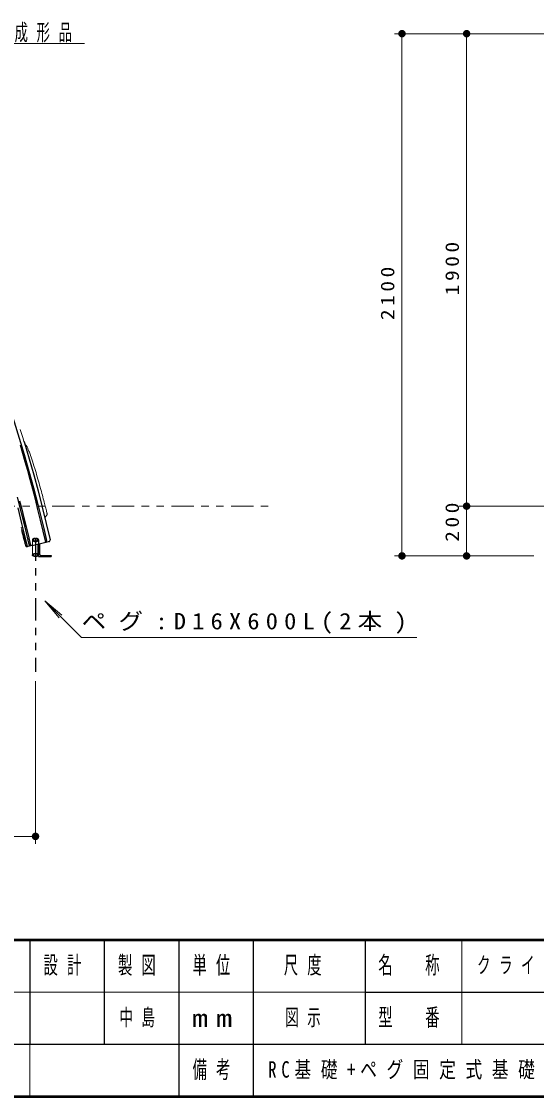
# Model space of a CAD drawing. Units: millimetres on the paper, scale 1:30. Extents: x -365 to 0, y -40 to 257.
# Drawn here: x -228.6 to -159.5, y 0 to 144.1 of the extents above; entities that cross this region are included whole.
import ezdxf

# ---------------------------------------------------------------- set-up
doc = ezdxf.new("R2010")
doc.units = ezdxf.units.MM
doc.linetypes.add('USER1', pattern=[4.5, 2.5, -2])
doc.linetypes.add('USER3', pattern=[8, 3, -1, 1, -1, 1, -1])
doc.layers.add('LY_1', color=7, linetype='Continuous', lineweight=13)
doc.styles.add('ＭＳ ゴシック', font='')
doc.styles.get('ＭＳ ゴシック').set_extended_font_data('MS Gothic')

# ---------------------------------------------------------------- blocks, each defined once
blk = doc.blocks.new('filled_dot')
at = {"color": 0, "linetype": 'Continuous', "lineweight": -2, "const_width": 1.25}
blk.add_lwpolyline([(-0.625, 0, 1), (0.625, 0, 1)], format="xyb", close=True, dxfattribs=at)

msp = doc.modelspace()

# ---------------------------------------------------------------- linework, layer by layer
at = {"layer": 'LY_1'}
for p, q in [((-129.37, 142.465), (-178.542, 142.465)), ((-177.542, 72.465), (-177.542, 142.465)), ((-168.87, 79.132), (-168.87, 142.465)), ((-255.361, 141.141), (-220.146, 141.141)), ((-225.398, 77.712), (-225.245, 77.876)), ((-157.204, 79.132), (-169.87, 79.132)), ((-168.87, 72.465), (-168.87, 79.132)), ((-228.538, 75.92), (-228.539, 75.924)), ((-227.139, 72.591), (-227.139, 74.611)), ((-159.87, 72.465), (-178.542, 72.465)), ((-225.469, 66.443), (-223.539, 64.146)), ((-225.469, 66.443), (-223.169, 64.516)), ((-220.555, 61.535), (-225.469, 66.443)), ((-220.555, 61.535), (-175.541, 61.535)), ((-226.722, 55.654), (-226.722, 33.868)), ((-226.722, 34.868), (-305.934, 34.868)), ((-169.5, 21), (-169.5, 7)), ((-237.5, 14), (-182.5, 14)), ((-227.5, 7), (-227.5, 0))]:
    msp.add_line(p, q, dxfattribs=at)
at = {"layer": 'LY_1', "linetype": 'USER3'}
msp.add_line((-312.483, 79.132), (-195.053, 79.132), dxfattribs=at)
at = {"layer": 'LY_1', "lineweight": 25}
for p, q in [((-227.7, 73.738), (-227.799, 73.716)), ((-227.357, 73.818), (-227.7, 73.738)), ((-227.189, 73.856), (-227.357, 73.818)), ((-227.177, 73.859), (-225.53, 74.239)), ((-226.405, 74.042), (-226.405, 72.549)), ((-226.305, 74.611), (-226.305, 72.382)), ((-226.305, 74.049), (-226.172, 74.049)), ((-226.172, 74.049), (-226.172, 72.732)), ((-225.353, 74.28), (-225.519, 74.242)), ((-225.01, 74.359), (-225.353, 74.28)), ((-224.911, 74.382), (-225.01, 74.359)), ((-226.405, 72.549), (-226.305, 72.549)), ((-226.305, 72.382), (-224.639, 72.382)), ((-225.955, 72.516), (-224.639, 72.516)), ((-224.639, 72.516), (-224.639, 72.382)), ((-227.5, 21), (-227.5, 7)), ((-217.5, 21), (-217.5, 7)), ((-207.5, 21), (-207.5, 0)), ((-197.5, 21), (-197.5, 7)), ((-182.5, 21), (-182.5, 7)), ((-182.5, 14), (-70, 14)), ((-237.5, 7), (0, 7)), ((-197.5, 7), (-197.5, 0))]:
    msp.add_line(p, q, dxfattribs=at)
at = {"layer": 'LY_1', "linetype": 'USER3', "lineweight": 25}
msp.add_line((-226.722, 74.82), (-226.722, 56.936), dxfattribs=at)
at = {"layer": 'LY_1', "lineweight": 50}
for p, q in [((-365, 21), (0, 21)), ((-365, 0), (0, 0))]:
    msp.add_line(p, q, dxfattribs=at)
at = {"layer": 'LY_1', "lineweight": 25}
for points in [[(-236.525, 108.207), (-236.481, 108.116), (-235.843, 106.754), (-235.222, 105.381), (-234.617, 103.997), (-234.028, 102.604), (-233.453, 101.202), (-233.032, 100.145), (-232.619, 99.084), (-232.081, 97.661), (-231.556, 96.231), (-231.045, 94.793), (-230.303, 92.625), (-229.59, 90.442), (-228.905, 88.248), (-228.246, 86.041), (-227.613, 83.824), (-227.005, 81.598), (-226.422, 79.363), (-226.017, 77.753), (-225.625, 76.139), (-225.244, 74.523)], [(-225.374, 74.493), (-225.68, 75.799), (-226.035, 77.268), (-226.389, 78.695), (-226.742, 80.08), (-227.093, 81.424), (-227.443, 82.728), (-227.771, 83.921), (-228.096, 85.079), (-228.42, 86.202), (-228.74, 87.291)], [(-228.282, 87.825), (-228.212, 87.601), (-227.576, 85.469), (-226.966, 83.328), (-226.377, 81.166), (-225.812, 78.996), (-225.271, 76.819), (-224.753, 74.636)], [(-227.562, 73.988), (-228.064, 76.116), (-228.586, 78.24), (-229.127, 80.358)], [(-228.857, 79.861), (-228.568, 78.723), (-228.276, 77.55), (-227.981, 76.34), (-227.684, 75.094), (-227.432, 74.017)], [(-229.115, 78.906), (-228.597, 76.82), (-228.246, 75.365), (-227.904, 73.909)], [(-228.595, 76.018), (-228.348, 75.084), (-228.053, 73.874)], [(-228.097, 74.063), (-228.103, 74.086), (-228.114, 74.132), (-228.13, 74.2), (-228.151, 74.287), (-228.176, 74.393), (-228.205, 74.512), (-228.237, 74.643), (-228.28, 74.816), (-228.316, 74.957), (-228.351, 75.097), (-228.385, 75.232), (-228.417, 75.357), (-228.446, 75.469), (-228.471, 75.564), (-228.491, 75.641), (-228.506, 75.698), (-228.514, 75.731)], [(-228.097, 74.063), (-228.102, 74.086), (-228.113, 74.132), (-228.129, 74.2), (-228.15, 74.287), (-228.174, 74.393), (-228.203, 74.512), (-228.234, 74.643), (-228.276, 74.816), (-228.31, 74.958), (-228.344, 75.098), (-228.377, 75.233), (-228.407, 75.359), (-228.435, 75.471), (-228.459, 75.567), (-228.478, 75.645), (-228.492, 75.701), (-228.5, 75.735)], [(-228.097, 74.063), (-228.102, 74.086), (-228.113, 74.132), (-228.128, 74.2), (-228.149, 74.287), (-228.173, 74.393), (-228.202, 74.512), (-228.232, 74.643), (-228.273, 74.817), (-228.307, 74.959), (-228.34, 75.099), (-228.372, 75.234), (-228.402, 75.36), (-228.429, 75.472), (-228.452, 75.569), (-228.471, 75.646), (-228.484, 75.703), (-228.492, 75.737)], [(-227.7, 73.738), (-227.731, 73.735), (-227.764, 73.74), (-227.795, 73.753), (-227.825, 73.773), (-227.851, 73.8), (-227.874, 73.832), (-227.892, 73.869), (-227.904, 73.909)], [(-227.357, 73.818), (-227.389, 73.815), (-227.421, 73.819), (-227.452, 73.832), (-227.482, 73.852), (-227.509, 73.879), (-227.531, 73.912), (-227.549, 73.948), (-227.562, 73.988)], [(-227.18, 73.859), (-227.221, 73.853), (-227.262, 73.856), (-227.302, 73.867), (-227.339, 73.885), (-227.372, 73.91), (-227.4, 73.941), (-227.42, 73.977), (-227.434, 74.016)], [(-225.372, 74.494), (-225.366, 74.452), (-225.369, 74.411), (-225.38, 74.371), (-225.398, 74.333), (-225.424, 74.3), (-225.455, 74.273), (-225.491, 74.252), (-225.53, 74.239)], [(-225.353, 74.28), (-225.323, 74.291), (-225.297, 74.31), (-225.274, 74.335), (-225.256, 74.366), (-225.244, 74.402), (-225.238, 74.441), (-225.238, 74.482), (-225.244, 74.523)], [(-226.314, 72.549), (-226.328, 72.522), (-226.35, 72.497), (-226.379, 72.473), (-226.413, 72.451), (-226.453, 72.431), (-226.498, 72.415), (-226.547, 72.402), (-226.599, 72.392), (-226.653, 72.385), (-226.708, 72.382), (-226.764, 72.383), (-226.819, 72.388), (-226.872, 72.396), (-226.922, 72.408), (-226.969, 72.423), (-227.012, 72.441), (-227.049, 72.462), (-227.08, 72.484), (-227.106, 72.509), (-227.124, 72.536), (-227.135, 72.563), (-227.139, 72.591)]]:
    msp.add_lwpolyline(points, dxfattribs=at)
at = {"layer": 'LY_1'}
for points in [[(-228.281, 87.826), (-228.445, 88.358), (-228.78, 89.429)], [(-227.394, 85.95), (-227.395, 85.954), (-227.448, 86.1), (-227.499, 86.239), (-227.549, 86.371), (-227.597, 86.497), (-227.644, 86.615), (-227.689, 86.724), (-227.731, 86.825), (-227.772, 86.917), (-227.811, 87.001), (-227.848, 87.078), (-227.886, 87.148), (-227.925, 87.213), (-227.953, 87.254), (-227.978, 87.285), (-228.001, 87.31), (-228.026, 87.332), (-228.053, 87.353), (-228.085, 87.371), (-228.121, 87.388), (-228.151, 87.397)], [(-227.389, 85.935), (-227.307, 85.701), (-227.22, 85.445), (-227.127, 85.166), (-227.029, 84.863), (-226.926, 84.536), (-226.816, 84.182), (-226.738, 83.924), (-226.656, 83.65), (-226.571, 83.362), (-226.482, 83.059), (-226.391, 82.741), (-226.318, 82.485), (-226.243, 82.219), (-226.167, 81.944), (-226.089, 81.662), (-226.086, 81.652), (-226.012, 81.382), (-225.938, 81.108), (-225.865, 80.834), (-225.801, 80.595), (-225.739, 80.361), (-225.679, 80.135), (-225.618, 79.901), (-225.561, 79.683), (-225.509, 79.481), (-225.462, 79.297), (-225.419, 79.131), (-225.381, 78.981), (-225.347, 78.848), (-225.302, 78.669), (-225.265, 78.522), (-225.236, 78.405), (-225.208, 78.292), (-225.189, 78.214), (-225.178, 78.168), (-225.177, 78.165)], [(-225.245, 77.876), (-225.235, 77.887), (-225.209, 77.923), (-225.189, 77.96), (-225.177, 77.996), (-225.169, 78.029), (-225.166, 78.056), (-225.165, 78.078), (-225.166, 78.094), (-225.167, 78.107), (-225.168, 78.118), (-225.169, 78.127), (-225.171, 78.135), (-225.173, 78.144), (-225.175, 78.154)], [(-225.456, 77.564), (-225.456, 77.577), (-225.454, 77.599), (-225.447, 77.629), (-225.434, 77.662), (-225.413, 77.695), (-225.397, 77.712)], [(-228.632, 76.312), (-228.605, 76.2), (-228.579, 76.091), (-228.56, 76.012), (-228.547, 75.96), (-228.54, 75.93), (-228.539, 75.925)]]:
    msp.add_lwpolyline(points, dxfattribs=at)
at = {"layer": 'LY_1', "lineweight": 25}
for points in [[(-227.139, 74.611), (-227.137, 74.593), (-227.132, 74.575), (-227.124, 74.557), (-227.113, 74.54), (-227.1, 74.523), (-227.083, 74.507), (-227.063, 74.492), (-227.041, 74.477), (-227.017, 74.464), (-226.99, 74.452), (-226.961, 74.441), (-226.93, 74.431), (-226.898, 74.423), (-226.864, 74.416), (-226.83, 74.41), (-226.794, 74.406), (-226.758, 74.404), (-226.722, 74.403), (-226.686, 74.404), (-226.65, 74.406), (-226.614, 74.41), (-226.579, 74.416), (-226.546, 74.423), (-226.514, 74.431), (-226.483, 74.441), (-226.454, 74.452), (-226.427, 74.464), (-226.403, 74.477), (-226.381, 74.492), (-226.361, 74.507), (-226.344, 74.523), (-226.33, 74.54), (-226.319, 74.557), (-226.312, 74.575), (-226.307, 74.593), (-226.305, 74.611), (-226.307, 74.629), (-226.312, 74.648), (-226.319, 74.665), (-226.33, 74.683), (-226.344, 74.699), (-226.361, 74.715), (-226.381, 74.731), (-226.403, 74.745), (-226.427, 74.759), (-226.454, 74.771), (-226.483, 74.782), (-226.514, 74.792), (-226.546, 74.8), (-226.579, 74.807), (-226.614, 74.813), (-226.65, 74.817), (-226.686, 74.819), (-226.722, 74.82), (-226.758, 74.819), (-226.794, 74.817), (-226.83, 74.813), (-226.864, 74.807), (-226.898, 74.8), (-226.93, 74.792), (-226.961, 74.782), (-226.99, 74.771), (-227.017, 74.759), (-227.041, 74.745), (-227.063, 74.731), (-227.083, 74.715), (-227.1, 74.699), (-227.113, 74.683), (-227.124, 74.665), (-227.132, 74.648), (-227.137, 74.629)], [(-227.022, 74.611), (-227.021, 74.598), (-227.017, 74.585), (-227.012, 74.573), (-227.004, 74.56), (-226.994, 74.548), (-226.982, 74.536), (-226.968, 74.525), (-226.952, 74.515), (-226.934, 74.505), (-226.915, 74.496), (-226.894, 74.488), (-226.872, 74.481), (-226.849, 74.475), (-226.825, 74.47), (-226.8, 74.466), (-226.774, 74.464), (-226.748, 74.462), (-226.722, 74.461), (-226.696, 74.462), (-226.67, 74.464), (-226.644, 74.466), (-226.619, 74.47), (-226.595, 74.475), (-226.572, 74.481), (-226.55, 74.488), (-226.529, 74.496), (-226.51, 74.505), (-226.492, 74.515), (-226.476, 74.525), (-226.462, 74.536), (-226.45, 74.548), (-226.44, 74.56), (-226.432, 74.573), (-226.426, 74.585), (-226.423, 74.598), (-226.422, 74.611), (-226.423, 74.624), (-226.426, 74.637), (-226.432, 74.65), (-226.44, 74.663), (-226.45, 74.675), (-226.462, 74.686), (-226.476, 74.697), (-226.492, 74.708), (-226.51, 74.717), (-226.529, 74.726), (-226.55, 74.734), (-226.572, 74.741), (-226.595, 74.747), (-226.619, 74.752), (-226.644, 74.756), (-226.67, 74.759), (-226.696, 74.761), (-226.722, 74.761), (-226.748, 74.761), (-226.774, 74.759), (-226.8, 74.756), (-226.825, 74.752), (-226.849, 74.747), (-226.872, 74.741), (-226.894, 74.734), (-226.915, 74.726), (-226.934, 74.717), (-226.952, 74.708), (-226.968, 74.697), (-226.982, 74.686), (-226.994, 74.675), (-227.004, 74.663), (-227.012, 74.65), (-227.017, 74.637), (-227.021, 74.624)]]:
    msp.add_lwpolyline(points, close=True, dxfattribs=at)
at = {"layer": 'LY_1', "linetype": 'USER1'}
msp.add_lwpolyline([(-227.139, 72.591), (-227.135, 72.62), (-227.123, 72.648), (-227.103, 72.675), (-227.076, 72.701), (-227.042, 72.724), (-227.001, 72.745), (-226.956, 72.763), (-226.906, 72.778), (-226.852, 72.789), (-226.796, 72.796), (-226.738, 72.799), (-226.68, 72.798), (-226.623, 72.793), (-226.568, 72.784), (-226.515, 72.772), (-226.467, 72.755), (-226.424, 72.736), (-226.386, 72.714), (-226.355, 72.69), (-226.331, 72.663), (-226.315, 72.635), (-226.306, 72.607), (-226.306, 72.578), (-226.314, 72.549)], dxfattribs=at)
msp.add_lwpolyline([(-227.022, 72.591), (-227.021, 72.578), (-227.017, 72.565), (-227.012, 72.552), (-227.004, 72.539), (-226.994, 72.527), (-226.982, 72.516), (-226.968, 72.505), (-226.952, 72.494), (-226.934, 72.485), (-226.915, 72.476), (-226.894, 72.468), (-226.872, 72.461), (-226.849, 72.455), (-226.825, 72.45), (-226.8, 72.446), (-226.774, 72.443), (-226.748, 72.441), (-226.722, 72.441), (-226.696, 72.441), (-226.67, 72.443), (-226.644, 72.446), (-226.619, 72.45), (-226.595, 72.455), (-226.572, 72.461), (-226.55, 72.468), (-226.529, 72.476), (-226.51, 72.485), (-226.492, 72.494), (-226.476, 72.505), (-226.462, 72.516), (-226.45, 72.527), (-226.44, 72.539), (-226.432, 72.552), (-226.426, 72.565), (-226.423, 72.578), (-226.422, 72.591), (-226.423, 72.604), (-226.426, 72.617), (-226.432, 72.629), (-226.44, 72.642), (-226.45, 72.654), (-226.462, 72.666), (-226.476, 72.677), (-226.492, 72.687), (-226.51, 72.697), (-226.529, 72.706), (-226.55, 72.713), (-226.572, 72.721), (-226.595, 72.727), (-226.619, 72.732), (-226.644, 72.735), (-226.67, 72.738), (-226.696, 72.74), (-226.722, 72.741), (-226.748, 72.74), (-226.774, 72.738), (-226.8, 72.735), (-226.825, 72.732), (-226.849, 72.727), (-226.872, 72.721), (-226.894, 72.713), (-226.915, 72.706), (-226.934, 72.697), (-226.952, 72.687), (-226.968, 72.677), (-226.982, 72.666), (-226.994, 72.654), (-227.004, 72.642), (-227.012, 72.629), (-227.017, 72.617), (-227.021, 72.604)], close=True, dxfattribs=at)
at = {"layer": 'LY_1', "lineweight": 25}
for centre, radius, start, end in [((-227.847, 73.922), 0.212, 193.17715, 282.99999), ((-227.846, 73.922), 0.212, 193.04708, 282.99999), ((-224.959, 74.589), 0.212, 282.99999, 13.05524), ((-225.955, 72.732), 0.217, 179.99999, 270)]:
    msp.add_arc(centre, radius, start, end, dxfattribs=at)

# ---------------------------------------------------------------- block references
at = {"layer": 'LY_1', "xscale": 0.4, "yscale": 0.4}
for p, rotation in [((-177.542, 142.465), 270), ((-168.87, 142.465), 270), ((-168.87, 79.132), 90), ((-168.87, 79.132), 270), ((-177.542, 72.465), 90), ((-168.87, 72.465), 90), ((-226.722, 34.868), 180)]:
    msp.add_blockref('filled_dot', p, dxfattribs=dict(at, rotation=rotation))

# ---------------------------------------------------------------- texts
at = {"layer": 'LY_1', "style": 'ＭＳ ゴシック'}
for s, insert, char_height, attachment_point in [('\\T1.64;\\W0.6;ポリエチレン回転成形品', (-253.146, 141.291), 2.199, 7), ('\\T1.5;\\W1.1;ペグ:D16X600L(2本)', (-220.541, 62.035), 2.199, 7), ('\\T1.64;\\W0.6;設計', (-222.5, 17.5), 2.346, 5), ('\\T1.64;\\W0.6;製図', (-212.5, 17.5), 2.346, 5), ('\\T1.64;\\W0.6;単位', (-202.5, 17.5), 2.346, 5), ('\\T1.64;\\W0.6;尺度', (-190.25, 17.5), 2.346, 5), ('\\T1.64;\\W0.6;名\u3000称', (-176, 17.5), 2.346, 5), ('\\T1.64;\\W0.6;クライム遊具「ねじりん」', (-149.75, 17.5), 2.199, 5), ('\\T1.64;\\W0.6;中島', (-212.5, 10.5), 2.199, 5), ('\\T1.64;\\W0.6;図示', (-190.25, 10.5), 2.199, 5), ('\\T1.64;\\W0.6;型\u3000番', (-176, 10.5), 2.346, 5), ('\\T1.5;\\W1.35;mm', (-202.5, 10.5), 2.346, 5), ('\\T1.64;\\W0.6;備考', (-202.5, 3.5), 2.346, 5), ('\\T1.57;\\W0.75;RC基礎+ペグ固定式基礎', (-195.5, 3.5), 2.199, 4)]:
    msp.add_mtext(s, dxfattribs=dict(at, insert=insert, char_height=char_height, attachment_point=attachment_point))
at = {"layer": 'LY_1', "char_height": 1.833, "attachment_point": 8, "rotation": 90, "style": 'ＭＳ ゴシック'}
for s, insert in [('\\T1.33;\\W1.15;1900', (-169.87, 111.219)), ('\\T1.33;\\W1.15;2100', (-178.542, 107.886)), ('\\T1.33;\\W1.15;200', (-169.87, 77.22))]:
    msp.add_mtext(s, dxfattribs=dict(at, insert=insert))

doc.saveas('drawing.dxf')
